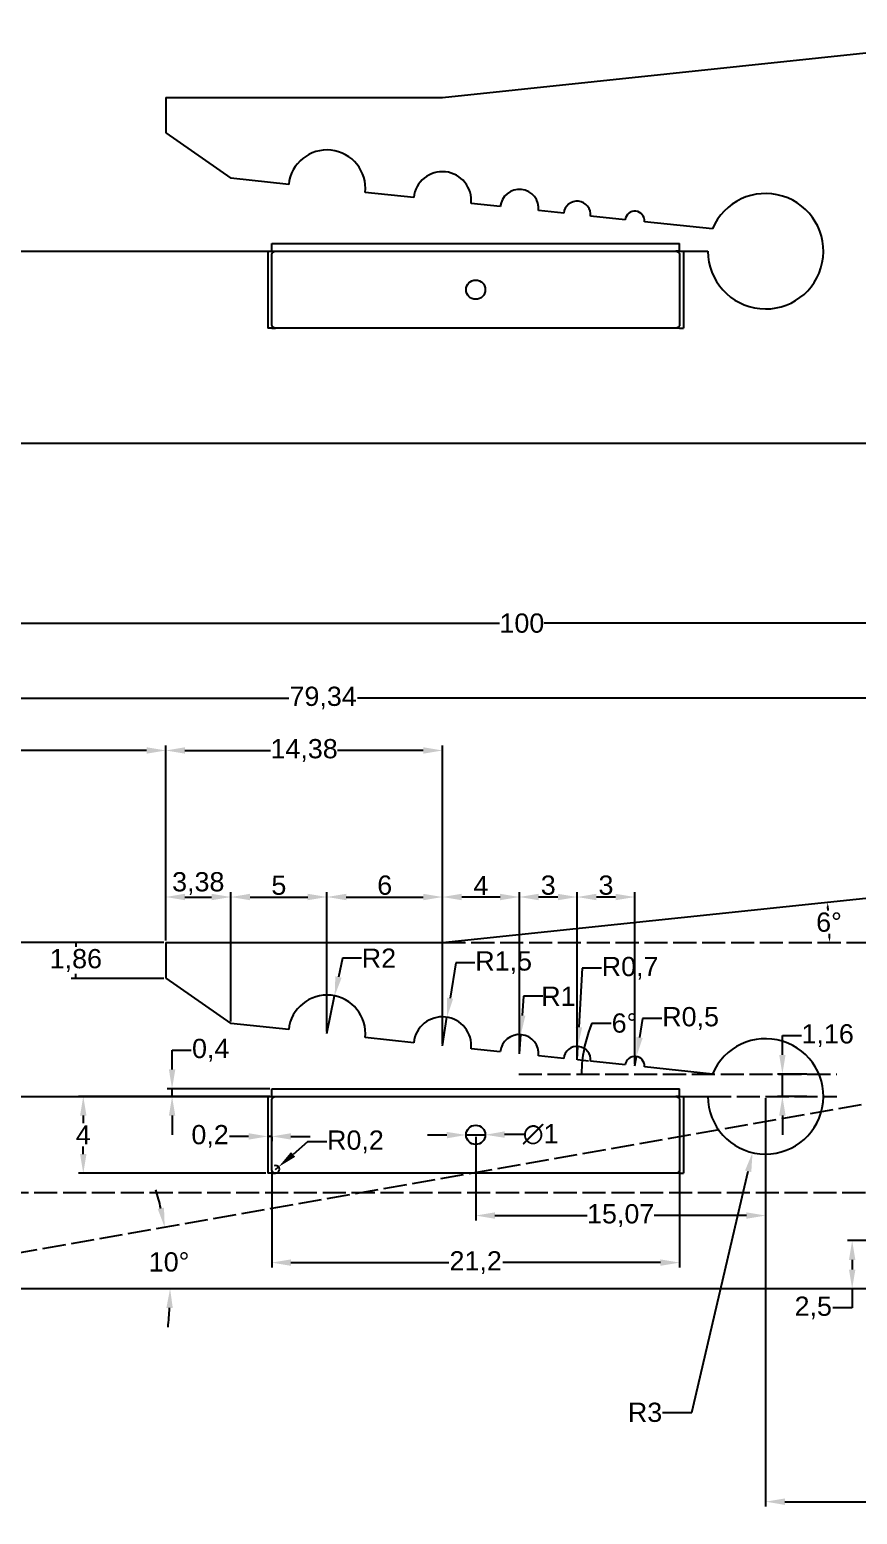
# Model space of a CAD drawing. Header units: millimetres. Extents: x 3655 to 3807, y 1716 to 1800.
# Drawn here: x 3706.7 to 3749.7, y 1716 to 1793.2 of the extents above; entities that cross this region are included whole.
import ezdxf

# ---------------------------------------------------------------- set-up
doc = ezdxf.new("R2010")
doc.units = ezdxf.units.MM
doc.header["$LTSCALE"] = 0.1
doc.header["$PDMODE"] = 34
doc.linetypes.add('ACAD_ISO02W100', pattern=[15, 12, -3])
doc.styles.get("Standard").update_dxf_attribs({"font": 'arial.ttf'})
doc.dimstyles.new('ISO-25', dxfattribs={"dimtxt": 1, "dimasz": 1, "dimexe": 0.25, "dimexo": 0.1, "dimgap": 0.1, "dimtad": 0, "dimtih": 1, "dimtoh": 1, "dimtxsty": 'Standard', "dimcen": 0, "dimadec": 0, "dimazin": 0, "dimtfac": 1, "dimtmove": 0, "dimatfit": 3, "dimfxl": 1, "dimarcsym": 0})

# ---------------------------------------------------------------- blocks, each defined once
blk = doc.blocks.new('*D4')
at = {"color": 0, "lineweight": -2, "transparency": 16777216}
for p, q in [((3744.973, 1737.634), (3744.973, 1716.413)), ((3782.303, 1727.634), (3782.303, 1716.413)), ((3745.973, 1716.663), (3761.851, 1716.663)), ((3781.303, 1716.663), (3765.425, 1716.663))]:
    blk.add_line(p, q, dxfattribs=at)
at = {"color": 0, "transparency": 16777216}
for points in [[(3745.973, 1716.83), (3745.973, 1716.496), (3744.973, 1716.663)], [(3781.303, 1716.83), (3781.303, 1716.496), (3782.303, 1716.663)]]:
    blk.add_solid(points, dxfattribs=at)
at = {"layer": 'Defpoints', "color": 0, "transparency": 16777216}
for p in [(3744.973, 1737.734), (3782.303, 1727.734), (3744.973, 1716.663)]:
    blk.add_point(p, dxfattribs=at)
at = {"color": 0, "transparency": 16777216, "insert": (3763.638, 1716.663), "char_height": 1, "attachment_point": 5}
blk.add_mtext('37,33', dxfattribs=at)
blk = doc.blocks.new('*D7')
at = {"color": 0, "lineweight": -2, "transparency": 16777216}
for p, q in [((3753.203, 1730.234), (3749.22, 1730.234)), ((3749.47, 1729.234), (3749.47, 1728.734)), ((3753.203, 1727.734), (3749.22, 1727.734)), ((3749.47, 1727.734), (3749.47, 1726.734)), ((3749.47, 1726.734), (3748.47, 1726.734))]:
    blk.add_line(p, q, dxfattribs=at)
at = {"color": 0, "transparency": 16777216}
for points in [[(3749.303, 1729.234), (3749.637, 1729.234), (3749.47, 1730.234)], [(3749.303, 1728.734), (3749.637, 1728.734), (3749.47, 1727.734)]]:
    blk.add_solid(points, dxfattribs=at)
at = {"layer": 'Defpoints', "color": 0, "transparency": 16777216}
for p in [(3753.303, 1730.234), (3749.47, 1727.734), (3753.303, 1727.734)]:
    blk.add_point(p, dxfattribs=at)
at = {"color": 0, "transparency": 16777216, "insert": (3747.447, 1726.734), "char_height": 1, "attachment_point": 5}
blk.add_mtext('2,5', dxfattribs=at)
blk = doc.blocks.new('*D11')
at = {"color": 0, "lineweight": -2, "transparency": 16777216}
for p, q in [((3741.135, 1721.304), (3744.063, 1733.838)), ((3739.61, 1721.304), (3741.135, 1721.304))]:
    blk.add_line(p, q, dxfattribs=at)
at = {"color": 0, "transparency": 16777216}
blk.add_solid([(3743.901, 1733.876), (3744.226, 1733.801), (3744.291, 1734.812)], dxfattribs=at)
at = {"layer": 'Defpoints', "color": 0, "transparency": 16777216}
for p in [(3744.973, 1737.734), (3744.291, 1734.812)]:
    blk.add_point(p, dxfattribs=at)
at = {"color": 0, "transparency": 16777216, "insert": (3738.704, 1721.304), "char_height": 1, "attachment_point": 5}
blk.add_mtext('R3', dxfattribs=at)
blk = doc.blocks.new('*D19')
at = {"color": 0, "lineweight": -2, "transparency": 16777216}
for start, end in [(13.10973, 16.21946), (353.78054, 356.89027)]:
    blk.add_arc((3695.593, 1727.734), 18.427, start, end, dxfattribs=at)
at = {"color": 0, "transparency": 16777216}
for points in [[(3713.703, 1731.947), (3713.377, 1731.88), (3713.74, 1730.933)], [(3713.827, 1726.738), (3714.16, 1726.729), (3714.02, 1727.734)]]:
    blk.add_solid(points, dxfattribs=at)
at = {"layer": 'Defpoints', "color": 0, "transparency": 16777216}
for p in [(3794.074, 1745.098), (3713.896, 1729.873), (3682.303, 1727.734), (3695.593, 1727.734), (3782.303, 1727.734)]:
    blk.add_point(p, dxfattribs=at)
at = {"color": 0, "transparency": 16777216, "insert": (3713.968, 1729.122), "char_height": 1, "attachment_point": 5}
blk.add_mtext('10°', dxfattribs=at)
blk = doc.blocks.new('*D20')
at = {"color": 0, "lineweight": -2, "transparency": 16777216}
for p, q in [((3744.973, 1737.634), (3744.973, 1731.288)), ((3729.903, 1735.634), (3729.903, 1731.288)), ((3730.903, 1731.538), (3735.698, 1731.538)), ((3743.973, 1731.538), (3739.179, 1731.538))]:
    blk.add_line(p, q, dxfattribs=at)
at = {"color": 0, "transparency": 16777216}
for points in [[(3730.903, 1731.705), (3730.903, 1731.372), (3729.903, 1731.538)], [(3743.973, 1731.705), (3743.973, 1731.372), (3744.973, 1731.538)]]:
    blk.add_solid(points, dxfattribs=at)
at = {"layer": 'Defpoints', "color": 0, "transparency": 16777216}
for p in [(3744.973, 1737.734), (3729.903, 1735.734), (3729.903, 1731.538)]:
    blk.add_point(p, dxfattribs=at)
at = {"color": 0, "transparency": 16777216, "insert": (3737.438, 1731.538), "char_height": 1, "attachment_point": 5}
blk.add_mtext('15,07', dxfattribs=at)
blk = doc.blocks.new('*D21')
at = {"color": 0, "lineweight": -2, "transparency": 16777216}
for p, q in [((3719.303, 1733.834), (3719.303, 1728.842)), ((3740.503, 1733.834), (3740.503, 1728.842)), ((3720.303, 1729.092), (3728.501, 1729.092)), ((3739.503, 1729.092), (3731.306, 1729.092))]:
    blk.add_line(p, q, dxfattribs=at)
at = {"color": 0, "transparency": 16777216}
for points in [[(3720.303, 1729.259), (3720.303, 1728.925), (3719.303, 1729.092)], [(3739.503, 1729.259), (3739.503, 1728.925), (3740.503, 1729.092)]]:
    blk.add_solid(points, dxfattribs=at)
at = {"layer": 'Defpoints', "color": 0, "transparency": 16777216}
for p in [(3719.303, 1733.934), (3740.503, 1733.934), (3740.503, 1729.092)]:
    blk.add_point(p, dxfattribs=at)
at = {"color": 0, "transparency": 16777216, "insert": (3729.903, 1729.092), "char_height": 1, "attachment_point": 5}
blk.add_mtext('21,2', dxfattribs=at)
blk = doc.blocks.new('*D22')
at = {"color": 0, "lineweight": -2, "transparency": 16777216}
for p, q in [((3721.17, 1735.369), (3720.413, 1734.717)), ((3722.17, 1735.369), (3721.17, 1735.369)), ((3719.503, 1733.934), (3719.655, 1734.064))]:
    blk.add_line(p, q, dxfattribs=at)
blk.add_arc((3719.503, 1733.934), 0.2, 298.64789, 112.36237, dxfattribs=at)
at = {"color": 0, "transparency": 16777216}
blk.add_solid([(3720.304, 1734.843), (3720.521, 1734.59), (3719.655, 1734.064)], dxfattribs=at)
at = {"layer": 'Defpoints', "color": 0, "transparency": 16777216}
for p in [(3719.503, 1733.934), (3719.655, 1734.064)]:
    blk.add_point(p, dxfattribs=at)
at = {"color": 0, "transparency": 16777216, "insert": (3723.654, 1735.369), "char_height": 1, "attachment_point": 5}
blk.add_mtext('R0,2', dxfattribs=at)
blk = doc.blocks.new('*D23')
at = {"color": 0, "lineweight": -2, "transparency": 16777216}
for p, q in [((3728.403, 1735.719), (3727.403, 1735.71)), ((3729.403, 1735.729), (3730.403, 1735.738)), ((3732.403, 1735.758), (3731.403, 1735.748))]:
    blk.add_line(p, q, dxfattribs=at)
at = {"color": 0, "transparency": 16777216}
for points in [[(3728.402, 1735.886), (3728.405, 1735.552), (3729.403, 1735.729)], [(3731.402, 1735.915), (3731.405, 1735.581), (3730.403, 1735.738)]]:
    blk.add_solid(points, dxfattribs=at)
at = {"layer": 'Defpoints', "color": 0, "transparency": 16777216}
for p in [(3729.403, 1735.729), (3730.403, 1735.738)]:
    blk.add_point(p, dxfattribs=at)
at = {"color": 0, "transparency": 16777216, "insert": (3733.278, 1735.758), "char_height": 1, "attachment_point": 5}
blk.add_mtext('∅1', dxfattribs=at)
blk = doc.blocks.new('*D24')
at = {"color": 0, "lineweight": -2, "transparency": 16777216}
for p, q in [((3718.103, 1735.653), (3717.103, 1735.653)), ((3719.303, 1735.653), (3719.103, 1735.653)), ((3719.103, 1735.634), (3719.103, 1735.403)), ((3719.303, 1735.634), (3719.303, 1735.403)), ((3720.303, 1735.653), (3721.303, 1735.653))]:
    blk.add_line(p, q, dxfattribs=at)
at = {"color": 0, "transparency": 16777216}
for points in [[(3718.103, 1735.82), (3718.103, 1735.487), (3719.103, 1735.653)], [(3720.303, 1735.82), (3720.303, 1735.487), (3719.303, 1735.653)]]:
    blk.add_solid(points, dxfattribs=at)
at = {"layer": 'Defpoints', "color": 0, "transparency": 16777216}
for p in [(3719.103, 1735.734), (3719.103, 1735.653), (3719.303, 1735.734)]:
    blk.add_point(p, dxfattribs=at)
at = {"color": 0, "transparency": 16777216, "insert": (3716.098, 1735.653), "char_height": 1, "attachment_point": 5}
blk.add_mtext('0,2', dxfattribs=at)
blk = doc.blocks.new('*D25')
at = {"color": 0, "lineweight": -2, "transparency": 16777216}
for p, q in [((3714.123, 1739.134), (3714.123, 1740.134)), ((3714.123, 1740.134), (3715.123, 1740.134)), ((3719.203, 1738.134), (3713.873, 1738.134)), ((3719.203, 1737.734), (3713.873, 1737.734)), ((3714.123, 1737.734), (3714.123, 1738.134)), ((3714.123, 1736.734), (3714.123, 1735.734))]:
    blk.add_line(p, q, dxfattribs=at)
at = {"color": 0, "transparency": 16777216}
for points in [[(3713.957, 1739.134), (3714.29, 1739.134), (3714.123, 1738.134)], [(3713.957, 1736.734), (3714.29, 1736.734), (3714.123, 1737.734)]]:
    blk.add_solid(points, dxfattribs=at)
at = {"layer": 'Defpoints', "color": 0, "transparency": 16777216}
for p in [(3714.123, 1737.734), (3719.303, 1738.134), (3719.303, 1737.734)]:
    blk.add_point(p, dxfattribs=at)
at = {"color": 0, "transparency": 16777216, "insert": (3716.131, 1740.134), "char_height": 1, "attachment_point": 5}
blk.add_mtext('0,4', dxfattribs=at)
blk = doc.blocks.new('*D26')
at = {"color": 0, "lineweight": -2, "transparency": 16777216}
for p, q in [((3719.003, 1737.734), (3709.258, 1737.734)), ((3709.508, 1736.734), (3709.508, 1736.334)), ((3709.508, 1734.734), (3709.508, 1735.134)), ((3719.003, 1733.734), (3709.258, 1733.734))]:
    blk.add_line(p, q, dxfattribs=at)
at = {"color": 0, "transparency": 16777216}
for points in [[(3709.342, 1736.734), (3709.675, 1736.734), (3709.508, 1737.734)], [(3709.342, 1734.734), (3709.675, 1734.734), (3709.508, 1733.734)]]:
    blk.add_solid(points, dxfattribs=at)
at = {"layer": 'Defpoints', "color": 0, "transparency": 16777216}
for p in [(3709.508, 1737.734), (3719.103, 1737.734), (3719.103, 1733.734)]:
    blk.add_point(p, dxfattribs=at)
at = {"color": 0, "transparency": 16777216, "insert": (3709.508, 1735.734), "char_height": 1, "attachment_point": 5}
blk.add_mtext('4', dxfattribs=at)
blk = doc.blocks.new('*D27')
at = {"color": 0, "lineweight": -2, "transparency": 16777216}
for p, q in [((3745.843, 1739.894), (3745.843, 1740.894)), ((3745.843, 1740.894), (3746.843, 1740.894)), ((3747.112, 1738.894), (3745.593, 1738.894)), ((3745.843, 1737.734), (3745.843, 1738.894)), ((3747.112, 1737.734), (3745.593, 1737.734)), ((3745.843, 1736.734), (3745.843, 1735.734))]:
    blk.add_line(p, q, dxfattribs=at)
at = {"color": 0, "transparency": 16777216}
for points in [[(3745.677, 1739.894), (3746.01, 1739.894), (3745.843, 1738.894)], [(3745.677, 1736.734), (3746.01, 1736.734), (3745.843, 1737.734)]]:
    blk.add_solid(points, dxfattribs=at)
at = {"layer": 'Defpoints', "color": 0, "transparency": 16777216}
for p in [(3745.843, 1738.894), (3747.212, 1738.894), (3747.212, 1737.734)]:
    blk.add_point(p, dxfattribs=at)
at = {"color": 0, "transparency": 16777216, "insert": (3748.195, 1740.894), "char_height": 1, "attachment_point": 5}
blk.add_mtext('1,16', dxfattribs=at)
blk = doc.blocks.new('*D28')
at = {"color": 0, "lineweight": -2, "transparency": 16777216}
for start, end in [(4.74285, 5.28804), (0.71196, 1.25993)]:
    blk.add_arc((3728.174, 1745.734), 20.119, start, end, dxfattribs=at)
at = {"color": 0, "transparency": 16777216}
for points in [[(3748.166, 1747.584), (3748.249, 1747.592), (3748.182, 1747.837)], [(3748.333, 1745.984), (3748.249, 1745.983), (3748.293, 1745.734)]]:
    blk.add_solid(points, dxfattribs=at)
at = {"layer": 'Defpoints', "color": 0, "transparency": 16777216}
for p in [(3761.643, 1749.251), (3748.28, 1746.436), (3728.174, 1745.734), (3728.174, 1745.734), (3750.545, 1745.734)]:
    blk.add_point(p, dxfattribs=at)
at = {"color": 0, "transparency": 16777216, "insert": (3748.265, 1746.787), "char_height": 1, "attachment_point": 5}
blk.add_mtext('6°', dxfattribs=at)
blk = doc.blocks.new('*D35')
at = {"color": 0, "lineweight": -2, "transparency": 16777216}
for p, q in [((3713.694, 1745.734), (3708.872, 1745.734)), ((3709.122, 1745.734), (3709.122, 1745.503)), ((3713.694, 1743.871), (3708.872, 1743.871)), ((3709.122, 1743.871), (3709.122, 1744.101))]:
    blk.add_line(p, q, dxfattribs=at)
at = {"layer": 'Defpoints', "color": 0, "transparency": 16777216}
for p in [(3713.794, 1745.734), (3709.122, 1743.871), (3713.794, 1743.871)]:
    blk.add_point(p, dxfattribs=at)
at = {"color": 0, "transparency": 16777216, "insert": (3709.122, 1744.802), "char_height": 1, "attachment_point": 5}
blk.add_mtext('1,86', dxfattribs=at)
blk = doc.blocks.new('*D36')
at = {"color": 0, "lineweight": -2, "transparency": 16777216}
for p, q in [((3713.694, 1745.734), (3703.024, 1745.734)), ((3703.274, 1744.734), (3703.274, 1742.344)), ((3703.274, 1738.734), (3703.274, 1741.123)), ((3704.97, 1737.734), (3703.024, 1737.734))]:
    blk.add_line(p, q, dxfattribs=at)
at = {"color": 0, "transparency": 16777216}
for points in [[(3703.107, 1744.734), (3703.441, 1744.734), (3703.274, 1745.734)], [(3703.107, 1738.734), (3703.441, 1738.734), (3703.274, 1737.734)]]:
    blk.add_solid(points, dxfattribs=at)
at = {"layer": 'Defpoints', "color": 0, "transparency": 16777216}
for p in [(3713.794, 1745.734), (3703.274, 1737.734), (3705.07, 1737.734)]:
    blk.add_point(p, dxfattribs=at)
at = {"color": 0, "transparency": 16777216, "insert": (3703.274, 1741.734), "char_height": 1, "attachment_point": 5}
blk.add_mtext('8', dxfattribs=at)
blk = doc.blocks.new('*D46')
at = {"color": 0, "lineweight": -2, "transparency": 16777216}
for p, q in [((3682.303, 1737.834), (3682.303, 1762.583)), ((3683.303, 1762.333), (3731.147, 1762.333)), ((3781.303, 1762.333), (3733.459, 1762.333)), ((3782.303, 1737.834), (3782.303, 1762.583))]:
    blk.add_line(p, q, dxfattribs=at)
at = {"color": 0, "transparency": 16777216}
for points in [[(3683.303, 1762.5), (3683.303, 1762.166), (3682.303, 1762.333)], [(3781.303, 1762.5), (3781.303, 1762.166), (3782.303, 1762.333)]]:
    blk.add_solid(points, dxfattribs=at)
at = {"layer": 'Defpoints', "color": 0, "transparency": 16777216}
for p in [(3782.303, 1762.333), (3682.303, 1737.734), (3782.303, 1737.734)]:
    blk.add_point(p, dxfattribs=at)
at = {"color": 0, "transparency": 16777216, "insert": (3732.303, 1762.333), "char_height": 1, "attachment_point": 5}
blk.add_mtext('100', dxfattribs=at)
blk = doc.blocks.new('*D51')
at = {"color": 0, "lineweight": -2, "transparency": 16777216}
for p, q in [((3682.303, 1737.834), (3682.303, 1755.968)), ((3713.794, 1745.834), (3713.794, 1755.968)), ((3683.303, 1755.718), (3696.261, 1755.718)), ((3712.794, 1755.718), (3699.836, 1755.718))]:
    blk.add_line(p, q, dxfattribs=at)
at = {"color": 0, "transparency": 16777216}
for points in [[(3683.303, 1755.884), (3683.303, 1755.551), (3682.303, 1755.718)], [(3712.794, 1755.884), (3712.794, 1755.551), (3713.794, 1755.718)]]:
    blk.add_solid(points, dxfattribs=at)
at = {"layer": 'Defpoints', "color": 0, "transparency": 16777216}
for p in [(3713.794, 1755.718), (3713.794, 1745.734), (3682.303, 1737.734)]:
    blk.add_point(p, dxfattribs=at)
at = {"color": 0, "transparency": 16777216, "insert": (3698.048, 1755.718), "char_height": 1, "attachment_point": 5}
blk.add_mtext('31,49', dxfattribs=at)
blk = doc.blocks.new('*D53')
at = {"color": 0, "lineweight": -2, "transparency": 16777216}
for p, q in [((3713.794, 1745.834), (3713.794, 1755.968)), ((3728.174, 1745.834), (3728.174, 1755.968)), ((3714.794, 1755.718), (3719.242, 1755.718)), ((3727.174, 1755.718), (3722.725, 1755.718))]:
    blk.add_line(p, q, dxfattribs=at)
at = {"color": 0, "transparency": 16777216}
for points in [[(3714.794, 1755.884), (3714.794, 1755.551), (3713.794, 1755.718)], [(3727.174, 1755.884), (3727.174, 1755.551), (3728.174, 1755.718)]]:
    blk.add_solid(points, dxfattribs=at)
at = {"layer": 'Defpoints', "color": 0, "transparency": 16777216}
for p in [(3728.174, 1755.718), (3713.794, 1745.734), (3728.174, 1745.734)]:
    blk.add_point(p, dxfattribs=at)
at = {"color": 0, "transparency": 16777216, "insert": (3720.984, 1755.718), "char_height": 1, "attachment_point": 5}
blk.add_mtext('14,38', dxfattribs=at)
blk = doc.blocks.new('*D54')
at = {"color": 0, "lineweight": -2, "transparency": 16777216}
for p, q in [((3722.972, 1744.919), (3722.773, 1743.939)), ((3723.972, 1744.919), (3722.972, 1744.919)), ((3722.174, 1740.999), (3722.573, 1742.959))]:
    blk.add_line(p, q, dxfattribs=at)
at = {"color": 0, "transparency": 16777216}
blk.add_solid([(3722.609, 1743.972), (3722.936, 1743.905), (3722.573, 1742.959)], dxfattribs=at)
at = {"layer": 'Defpoints', "color": 0, "transparency": 16777216}
for p in [(3722.573, 1742.959), (3722.174, 1740.999)]:
    blk.add_point(p, dxfattribs=at)
at = {"color": 0, "transparency": 16777216, "insert": (3724.874, 1744.919), "char_height": 1, "attachment_point": 5}
blk.add_mtext('R2', dxfattribs=at)
blk = doc.blocks.new('*D55')
at = {"color": 0, "lineweight": -2, "transparency": 16777216}
for p, q in [((3728.864, 1744.681), (3728.569, 1742.837)), ((3729.864, 1744.681), (3728.864, 1744.681)), ((3728.174, 1740.369), (3728.411, 1741.85))]:
    blk.add_line(p, q, dxfattribs=at)
at = {"color": 0, "transparency": 16777216}
blk.add_solid([(3728.404, 1742.863), (3728.733, 1742.811), (3728.411, 1741.85)], dxfattribs=at)
at = {"layer": 'Defpoints', "color": 0, "transparency": 16777216}
for p in [(3728.411, 1741.85), (3728.174, 1740.369)]:
    blk.add_point(p, dxfattribs=at)
at = {"color": 0, "transparency": 16777216, "insert": (3731.356, 1744.681), "char_height": 1, "attachment_point": 5}
blk.add_mtext('R1,5', dxfattribs=at)
blk = doc.blocks.new('*D56')
at = {"color": 0, "lineweight": -2, "transparency": 16777216}
for p, q in [((3732.393, 1742.94), (3732.32, 1741.943)), ((3733.393, 1742.94), (3732.393, 1742.94)), ((3732.174, 1739.948), (3732.247, 1740.945))]:
    blk.add_line(p, q, dxfattribs=at)
at = {"color": 0, "transparency": 16777216}
blk.add_solid([(3732.154, 1741.955), (3732.486, 1741.931), (3732.247, 1740.945)], dxfattribs=at)
at = {"layer": 'Defpoints', "color": 0, "transparency": 16777216}
for p in [(3732.247, 1740.945), (3732.174, 1739.948)]:
    blk.add_point(p, dxfattribs=at)
at = {"color": 0, "transparency": 16777216, "insert": (3734.203, 1742.94), "char_height": 1, "attachment_point": 5}
blk.add_mtext('R1', dxfattribs=at)
blk = doc.blocks.new('*D57')
at = {"color": 0, "lineweight": -2, "transparency": 16777216}
for p, q in [((3735.44, 1744.393), (3735.268, 1741.33)), ((3736.44, 1744.393), (3735.44, 1744.393)), ((3735.174, 1739.633), (3735.213, 1740.332))]:
    blk.add_line(p, q, dxfattribs=at)
at = {"color": 0, "transparency": 16777216}
blk.add_solid([(3735.102, 1741.339), (3735.435, 1741.321), (3735.213, 1740.332)], dxfattribs=at)
at = {"layer": 'Defpoints', "color": 0, "transparency": 16777216}
for p in [(3735.213, 1740.332), (3735.174, 1739.633)]:
    blk.add_point(p, dxfattribs=at)
at = {"color": 0, "transparency": 16777216, "insert": (3737.928, 1744.393), "char_height": 1, "attachment_point": 5}
blk.add_mtext('R0,7', dxfattribs=at)
blk = doc.blocks.new('*D58')
at = {"color": 0, "lineweight": -2, "transparency": 16777216}
for p, q in [((3738.58, 1741.784), (3738.417, 1740.798)), ((3739.58, 1741.784), (3738.58, 1741.784)), ((3738.174, 1739.317), (3738.255, 1739.811))]:
    blk.add_line(p, q, dxfattribs=at)
at = {"color": 0, "transparency": 16777216}
blk.add_solid([(3738.253, 1740.825), (3738.582, 1740.77), (3738.255, 1739.811)], dxfattribs=at)
at = {"layer": 'Defpoints', "color": 0, "transparency": 16777216}
for p in [(3738.255, 1739.811), (3738.174, 1739.317)]:
    blk.add_point(p, dxfattribs=at)
at = {"color": 0, "transparency": 16777216, "insert": (3741.073, 1741.784), "char_height": 1, "attachment_point": 5}
blk.add_mtext('R0,5', dxfattribs=at)
blk = doc.blocks.new('*D59')
at = {"color": 0, "lineweight": -2, "transparency": 16777216}
for p, q in [((3735.943, 1741.541), (3736.943, 1741.541)), ((3735.77, 1739.57), (3735.195, 1739.63))]:
    blk.add_line(p, q, dxfattribs=at)
for start, end in [(157.08665, 174), (174, 180)]:
    blk.add_arc((3742.207, 1738.894), 6.8, start, end, dxfattribs=at)
at = {"layer": 'Defpoints', "color": 0, "transparency": 16777216}
for p in [(3735.411, 1739.131), (3735.87, 1739.56), (3737.676, 1739.37), (3732.137, 1738.894), (3748.681, 1738.894)]:
    blk.add_point(p, dxfattribs=at)
at = {"color": 0, "transparency": 16777216, "insert": (3737.639, 1741.541), "char_height": 1, "attachment_point": 5}
blk.add_mtext('6°', dxfattribs=at)
blk = doc.blocks.new('*D60')
at = {"color": 0, "lineweight": -2, "transparency": 16777216}
for p, q in [((3713.794, 1745.834), (3713.794, 1748.349)), ((3717.174, 1741.625), (3717.174, 1748.349)), ((3714.794, 1748.099), (3716.174, 1748.099))]:
    blk.add_line(p, q, dxfattribs=at)
at = {"color": 0, "transparency": 16777216}
for points in [[(3714.794, 1748.266), (3714.794, 1747.932), (3713.794, 1748.099)], [(3716.174, 1748.266), (3716.174, 1747.932), (3717.174, 1748.099)]]:
    blk.add_solid(points, dxfattribs=at)
at = {"layer": 'Defpoints', "color": 0, "transparency": 16777216}
for p in [(3717.174, 1748.099), (3713.794, 1745.734), (3717.174, 1741.525)]:
    blk.add_point(p, dxfattribs=at)
at = {"color": 0, "transparency": 16777216, "insert": (3715.484, 1748.8), "char_height": 1, "attachment_point": 5}
blk.add_mtext('3,38', dxfattribs=at)
blk = doc.blocks.new('*D61')
at = {"color": 0, "lineweight": -2, "transparency": 16777216}
for p, q in [((3682.303, 1737.834), (3682.303, 1758.691)), ((3683.303, 1758.441), (3720.192, 1758.441)), ((3760.643, 1758.441), (3723.754, 1758.441)), ((3761.643, 1749.351), (3761.643, 1758.691))]:
    blk.add_line(p, q, dxfattribs=at)
at = {"color": 0, "transparency": 16777216}
for points in [[(3683.303, 1758.608), (3683.303, 1758.274), (3682.303, 1758.441)], [(3760.643, 1758.608), (3760.643, 1758.274), (3761.643, 1758.441)]]:
    blk.add_solid(points, dxfattribs=at)
at = {"layer": 'Defpoints', "color": 0, "transparency": 16777216}
for p in [(3761.643, 1758.441), (3761.643, 1749.251), (3682.303, 1737.734)]:
    blk.add_point(p, dxfattribs=at)
at = {"color": 0, "transparency": 16777216, "insert": (3721.973, 1758.441), "char_height": 1, "attachment_point": 5}
blk.add_mtext('79,34', dxfattribs=at)
blk = doc.blocks.new('*D62')
at = {"color": 0, "lineweight": -2, "transparency": 16777216}
for p, q in [((3717.174, 1741.625), (3717.174, 1748.349)), ((3722.174, 1741.099), (3722.174, 1748.349)), ((3718.174, 1748.099), (3721.174, 1748.099))]:
    blk.add_line(p, q, dxfattribs=at)
at = {"color": 0, "transparency": 16777216}
for points in [[(3718.174, 1748.266), (3718.174, 1747.932), (3717.174, 1748.099)], [(3721.174, 1748.266), (3721.174, 1747.932), (3722.174, 1748.099)]]:
    blk.add_solid(points, dxfattribs=at)
at = {"layer": 'Defpoints', "color": 0, "transparency": 16777216}
for p in [(3722.174, 1748.099), (3717.174, 1741.525), (3722.174, 1740.999)]:
    blk.add_point(p, dxfattribs=at)
at = {"color": 0, "transparency": 16777216, "insert": (3719.674, 1748.707), "char_height": 1, "attachment_point": 5}
blk.add_mtext('5', dxfattribs=at)
blk = doc.blocks.new('*D63')
at = {"color": 0, "lineweight": -2, "transparency": 16777216}
for p, q in [((3722.174, 1741.099), (3722.174, 1748.349)), ((3728.174, 1740.469), (3728.174, 1748.349)), ((3723.174, 1748.099), (3727.174, 1748.099))]:
    blk.add_line(p, q, dxfattribs=at)
at = {"color": 0, "transparency": 16777216}
for points in [[(3723.174, 1748.266), (3723.174, 1747.932), (3722.174, 1748.099)], [(3727.174, 1748.266), (3727.174, 1747.932), (3728.174, 1748.099)]]:
    blk.add_solid(points, dxfattribs=at)
at = {"layer": 'Defpoints', "color": 0, "transparency": 16777216}
for p in [(3728.174, 1748.099), (3722.174, 1740.999), (3728.174, 1740.369)]:
    blk.add_point(p, dxfattribs=at)
at = {"color": 0, "transparency": 16777216, "insert": (3725.174, 1748.71), "char_height": 1, "attachment_point": 5}
blk.add_mtext('6', dxfattribs=at)
blk = doc.blocks.new('*D64')
at = {"color": 0, "lineweight": -2, "transparency": 16777216}
for p, q in [((3728.174, 1740.469), (3728.174, 1748.349)), ((3732.174, 1740.048), (3732.174, 1748.349)), ((3731.174, 1748.099), (3729.174, 1748.099))]:
    blk.add_line(p, q, dxfattribs=at)
at = {"color": 0, "transparency": 16777216}
for points in [[(3729.174, 1748.266), (3729.174, 1747.932), (3728.174, 1748.099)], [(3731.174, 1748.266), (3731.174, 1747.932), (3732.174, 1748.099)]]:
    blk.add_solid(points, dxfattribs=at)
at = {"layer": 'Defpoints', "color": 0, "transparency": 16777216}
for p in [(3728.174, 1748.099), (3728.174, 1740.369), (3732.174, 1739.948)]:
    blk.add_point(p, dxfattribs=at)
at = {"color": 0, "transparency": 16777216, "insert": (3730.174, 1748.699), "char_height": 1, "attachment_point": 5}
blk.add_mtext('4', dxfattribs=at)
blk = doc.blocks.new('*D65')
at = {"color": 0, "lineweight": -2, "transparency": 16777216}
for p, q in [((3732.174, 1740.048), (3732.174, 1748.349)), ((3735.174, 1739.733), (3735.174, 1748.349)), ((3734.174, 1748.099), (3733.174, 1748.099))]:
    blk.add_line(p, q, dxfattribs=at)
at = {"color": 0, "transparency": 16777216}
for points in [[(3733.174, 1748.266), (3733.174, 1747.932), (3732.174, 1748.099)], [(3734.174, 1748.266), (3734.174, 1747.932), (3735.174, 1748.099)]]:
    blk.add_solid(points, dxfattribs=at)
at = {"layer": 'Defpoints', "color": 0, "transparency": 16777216}
for p in [(3732.174, 1748.099), (3732.174, 1739.948), (3735.174, 1739.633)]:
    blk.add_point(p, dxfattribs=at)
at = {"color": 0, "transparency": 16777216, "insert": (3733.674, 1748.71), "char_height": 1, "attachment_point": 5}
blk.add_mtext('3', dxfattribs=at)
blk = doc.blocks.new('*D66')
at = {"color": 0, "lineweight": -2, "transparency": 16777216}
for p, q in [((3735.174, 1739.733), (3735.174, 1748.349)), ((3738.174, 1739.417), (3738.174, 1748.349)), ((3737.174, 1748.099), (3736.174, 1748.099))]:
    blk.add_line(p, q, dxfattribs=at)
at = {"color": 0, "transparency": 16777216}
for points in [[(3736.174, 1748.266), (3736.174, 1747.932), (3735.174, 1748.099)], [(3737.174, 1748.266), (3737.174, 1747.932), (3738.174, 1748.099)]]:
    blk.add_solid(points, dxfattribs=at)
at = {"layer": 'Defpoints', "color": 0, "transparency": 16777216}
for p in [(3735.174, 1748.099), (3735.174, 1739.633), (3738.174, 1739.317)]:
    blk.add_point(p, dxfattribs=at)
at = {"color": 0, "transparency": 16777216, "insert": (3736.674, 1748.71), "char_height": 1, "attachment_point": 5}
blk.add_mtext('3', dxfattribs=at)

msp = doc.modelspace()

# ---------------------------------------------------------------- linework, layer by layer
for p, q in [((3728.174, 1789.672), (3761.643, 1793.19)), ((3713.794, 1789.672), (3728.174, 1789.672)), ((3713.794, 1789.672), (3713.794, 1787.822)), ((3720.184, 1785.146), (3717.174, 1785.463)), ((3726.682, 1784.463), (3724.163, 1784.728)), ((3731.179, 1783.991), (3729.665, 1784.15)), ((3734.477, 1783.644), (3733.168, 1783.782)), ((3737.676, 1783.308), (3735.87, 1783.498)), ((3742.207, 1782.832), (3738.671, 1783.203)), ((3682.303, 1781.672), (3738.689, 1781.672)), ((3719.103, 1781.672), (3719.103, 1777.672)), ((3719.303, 1782.072), (3740.503, 1782.072)), ((3719.303, 1781.672), (3719.303, 1782.072)), ((3740.503, 1781.672), (3740.303, 1781.672)), ((3740.503, 1781.672), (3740.503, 1782.072)), ((3740.503, 1781.672), (3741.973, 1781.672)), ((3740.703, 1781.672), (3740.703, 1777.672)), ((3719.303, 1777.672), (3719.103, 1777.672)), ((3719.303, 1777.672), (3719.503, 1777.672)), ((3740.503, 1777.672), (3740.303, 1777.672)), ((3740.503, 1777.672), (3740.703, 1777.672)), ((3782.303, 1771.672), (3682.303, 1771.672)), ((3728.174, 1745.734), (3761.643, 1749.251)), ((3713.794, 1745.734), (3713.794, 1743.884)), ((3713.794, 1745.734), (3728.174, 1745.734)), ((3720.184, 1741.208), (3717.174, 1741.525)), ((3726.682, 1740.525), (3724.163, 1740.79)), ((3731.179, 1740.053), (3729.665, 1740.212)), ((3734.477, 1739.706), (3733.168, 1739.844)), ((3737.676, 1739.37), (3735.87, 1739.56)), ((3742.207, 1738.894), (3738.671, 1739.265)), ((3682.303, 1737.734), (3738.689, 1737.734)), ((3719.103, 1737.734), (3719.103, 1733.734)), ((3719.303, 1738.134), (3740.503, 1738.134)), ((3719.303, 1737.734), (3719.303, 1738.134)), ((3740.503, 1737.734), (3740.303, 1737.734)), ((3740.503, 1737.734), (3740.503, 1738.134)), ((3740.503, 1737.734), (3741.973, 1737.734)), ((3740.703, 1737.734), (3740.703, 1733.734)), ((3719.303, 1733.734), (3719.103, 1733.734)), ((3719.303, 1733.734), (3719.503, 1733.734)), ((3740.503, 1733.734), (3740.303, 1733.734)), ((3740.503, 1733.734), (3740.703, 1733.734)), ((3782.303, 1727.734), (3682.303, 1727.734))]:
    msp.add_line(p, q)
at = {"color": 7, "true_color": 0xffffff}
for p, q in [((3713.794, 1787.822), (3717.174, 1785.463)), ((3713.794, 1743.884), (3717.174, 1741.525))]:
    msp.add_line(p, q, dxfattribs=at)
at = {"linetype": 'ACAD_ISO02W100'}
for p, q in [((3728.174, 1745.734), (3750.545, 1745.734)), ((3695.593, 1727.734), (3794.074, 1745.098)), ((3732.137, 1738.894), (3748.681, 1738.894)), ((3741.973, 1737.734), (3748.681, 1737.734)), ((3670.955, 1732.734), (3799.291, 1732.734))]:
    msp.add_line(p, q, dxfattribs=at)
for points in [[(3719.503, 1781.672), (3740.303, 1781.672, -0.414214), (3740.503, 1781.472), (3740.503, 1777.872, -0.414214), (3740.303, 1777.672), (3719.503, 1777.672, -0.414214), (3719.303, 1777.872), (3719.303, 1781.472, -0.414214)], [(3719.503, 1737.734), (3740.303, 1737.734, -0.414214), (3740.503, 1737.534), (3740.503, 1733.934, -0.414214), (3740.303, 1733.734), (3719.503, 1733.734, -0.414214), (3719.303, 1733.934), (3719.303, 1737.534, -0.414214)]]:
    msp.add_lwpolyline(points, format="xyb", close=True)
for centre in [(3729.903, 1779.672), (3729.903, 1735.734)]:
    msp.add_circle(centre, 0.5)
for centre, radius, start, end in [((3722.174, 1784.937), 2, 354, 174), ((3728.174, 1784.307), 1.5, 354, 174), ((3732.174, 1783.886), 1, 354, 174), ((3744.973, 1781.672), 3, 180, 157.25275), ((3735.174, 1783.571), 0.7, 354, 174), ((3738.174, 1783.256), 0.5, 354, 174), ((3722.174, 1740.999), 2, 354, 174), ((3728.174, 1740.369), 1.5, 354, 174), ((3732.174, 1739.948), 1, 354, 174), ((3744.973, 1737.734), 3, 180, 157.25275), ((3735.174, 1739.633), 0.7, 354, 174), ((3738.174, 1739.317), 0.5, 354, 174)]:
    msp.add_arc(centre, radius, start, end)

# ---------------------------------------------------------------- dimensions: what is measured, and where the dimension line sits
at = {"color": 3}
for base, p1, p2, picture, middle in [((3782.303, 1762.333), (3682.303, 1737.734), (3782.303, 1737.734), '*D46', (3732.303, 1762.333)), ((3761.643, 1758.441), (3682.303, 1737.734), (3761.643, 1749.251), '*D61', (3721.973, 1758.441)), ((3728.174, 1755.718), (3713.794, 1745.734), (3728.174, 1745.734), '*D53', (3720.984, 1755.718)), ((3729.903, 1731.538), (3744.973, 1737.734), (3729.903, 1735.734), '*D20', (3737.438, 1731.538)), ((3744.973, 1716.663), (3782.303, 1727.734), (3744.973, 1737.734), '*D4', (3763.638, 1716.663)), ((3719.103, 1735.653), (3719.303, 1735.734), (3719.103, 1735.734), '*D24', (3716.098, 1735.653)), ((3740.503, 1729.092), (3719.303, 1733.934), (3740.503, 1733.934), '*D21', (3729.903, 1729.092))]:
    dim = msp.add_linear_dim(base=base, p1=p1, p2=p2, dimstyle='ISO-25', dxfattribs=at)
    dim.commit()
    dim.dimension.update_dxf_attribs({"geometry": picture, "text_midpoint": middle})
dim = msp.add_linear_dim(base=(3713.794, 1755.718), p1=(3682.303, 1737.734), p2=(3713.794, 1745.734), dimstyle='ISO-25', dxfattribs=at)
dim.commit()
dim.dimension.update_dxf_attribs({"geometry": '*D51', "text_midpoint": (3698.048, 1755.718), "dimtype": 160})
for base, p1, p2, picture, middle in [((3717.174, 1748.099), (3713.794, 1745.734), (3717.174, 1741.525), '*D60', (3715.484, 1748.8)), ((3722.174, 1748.099), (3717.174, 1741.525), (3722.174, 1740.999), '*D62', (3719.674, 1748.707)), ((3728.174, 1748.099), (3722.174, 1740.999), (3728.174, 1740.369), '*D63', (3725.174, 1748.71)), ((3728.174, 1748.099), (3732.174, 1739.948), (3728.174, 1740.369), '*D64', (3730.174, 1748.699)), ((3732.174, 1748.099), (3735.174, 1739.633), (3732.174, 1739.948), '*D65', (3733.674, 1748.71)), ((3735.174, 1748.099), (3738.174, 1739.317), (3735.174, 1739.633), '*D66', (3736.674, 1748.71))]:
    dim = msp.add_linear_dim(base=base, p1=p1, p2=p2, dimstyle='ISO-25', override={"dimtad": 1}, dxfattribs=at)
    dim.commit()
    dim.dimension.update_dxf_attribs({"geometry": picture, "text_midpoint": middle})
dim = msp.add_angular_dim_2l(base=(3748.28, 1746.436), line1=((3728.174, 1745.734), (3761.643, 1749.251)), line2=((3728.174, 1745.734), (3750.545, 1745.734)), dimstyle='ISO-25', override={"dimasz": 0.25, "dimse1": 0, "dimse2": 0, "dimfxlon": 0}, dxfattribs=at)
dim.commit()
dim.dimension.update_dxf_attribs({"geometry": '*D28', "text_midpoint": (3748.265, 1746.787)})
for base, p1, p2, picture, middle in [((3703.274, 1737.734), (3713.794, 1745.734), (3705.07, 1737.734), '*D36', (3703.274, 1741.734)), ((3709.122, 1743.871), (3713.794, 1745.734), (3713.794, 1743.871), '*D35', (3709.122, 1744.802)), ((3745.843, 1738.894), (3747.212, 1737.734), (3747.212, 1738.894), '*D27', (3748.195, 1740.894)), ((3709.508, 1737.734), (3719.103, 1733.734), (3719.103, 1737.734), '*D26', (3709.508, 1735.734)), ((3749.47, 1727.734), (3753.303, 1730.234), (3753.303, 1727.734), '*D7', (3747.447, 1726.734))]:
    dim = msp.add_linear_dim(base=base, p1=p1, p2=p2, angle=90, dimstyle='ISO-25', dxfattribs=at)
    dim.commit()
    dim.dimension.update_dxf_attribs({"geometry": picture, "text_midpoint": middle})
for center, mpoint, picture, middle in [((3722.174, 1740.999), (3722.573, 1742.959), '*D54', (3724.874, 1744.919)), ((3732.174, 1739.948), (3732.247, 1740.945), '*D56', (3734.203, 1742.94)), ((3738.174, 1739.317), (3738.255, 1739.811), '*D58', (3741.073, 1741.784)), ((3719.503, 1733.934), (3719.655, 1734.064), '*D22', (3723.654, 1735.369))]:
    dim = msp.add_radius_dim(center=center, mpoint=mpoint, dimstyle='ISO-25', dxfattribs=at)
    dim.commit()
    dim.dimension.update_dxf_attribs({"geometry": picture, "text_midpoint": middle})
for center, mpoint, picture, middle in [((3728.174, 1740.369), (3728.411, 1741.85), '*D55', (3731.356, 1744.681)), ((3735.174, 1739.633), (3735.213, 1740.332), '*D57', (3737.928, 1744.393))]:
    dim = msp.add_radius_dim(center=center, mpoint=mpoint, dimstyle='ISO-25', dxfattribs=at)
    dim.commit()
    dim.dimension.update_dxf_attribs({"geometry": picture, "text_midpoint": middle, "dimtype": 164})
dim = msp.add_angular_dim_2l(base=(3713.896, 1729.873), line1=((3782.303, 1727.734), (3682.303, 1727.734)), line2=((3695.593, 1727.734), (3794.074, 1745.098)), dimstyle='ISO-25', override={"dimtofl": 0}, dxfattribs=at)
dim.commit()
dim.dimension.update_dxf_attribs({"geometry": '*D19', "text_midpoint": (3713.968, 1729.122), "dimtype": 162})
dim = msp.add_angular_dim_2l(base=(3735.411, 1739.131), line1=((3732.137, 1738.894), (3748.681, 1738.894)), line2=((3737.676, 1739.37), (3735.87, 1739.56)), dimstyle='ISO-25', dxfattribs=at)
dim.commit()
dim.dimension.update_dxf_attribs({"geometry": '*D59', "text_midpoint": (3737.639, 1741.541)})
dim = msp.add_linear_dim(base=(3714.123, 1737.734), p1=(3719.303, 1738.134), p2=(3719.303, 1737.734), angle=90, dimstyle='ISO-25', override={"dimjust": 1}, dxfattribs=at)
dim.commit()
dim.dimension.update_dxf_attribs({"geometry": '*D25', "text_midpoint": (3716.131, 1740.134)})
dim = msp.add_radius_dim(center=(3744.973, 1737.734), mpoint=(3744.291, 1734.812), dimstyle='ISO-25', override={"dimtofl": 0}, dxfattribs=at)
dim.commit()
dim.dimension.update_dxf_attribs({"geometry": '*D11', "text_midpoint": (3738.704, 1721.304), "dimtype": 164})
dim = msp.add_diameter_dim_2p(p1=(3729.403, 1735.729), p2=(3730.403, 1735.738), dimstyle='ISO-25', dxfattribs=at)
dim.commit()
dim.dimension.update_dxf_attribs({"geometry": '*D23', "text_midpoint": (3733.278, 1735.758)})

doc.saveas('drawing.dxf')
